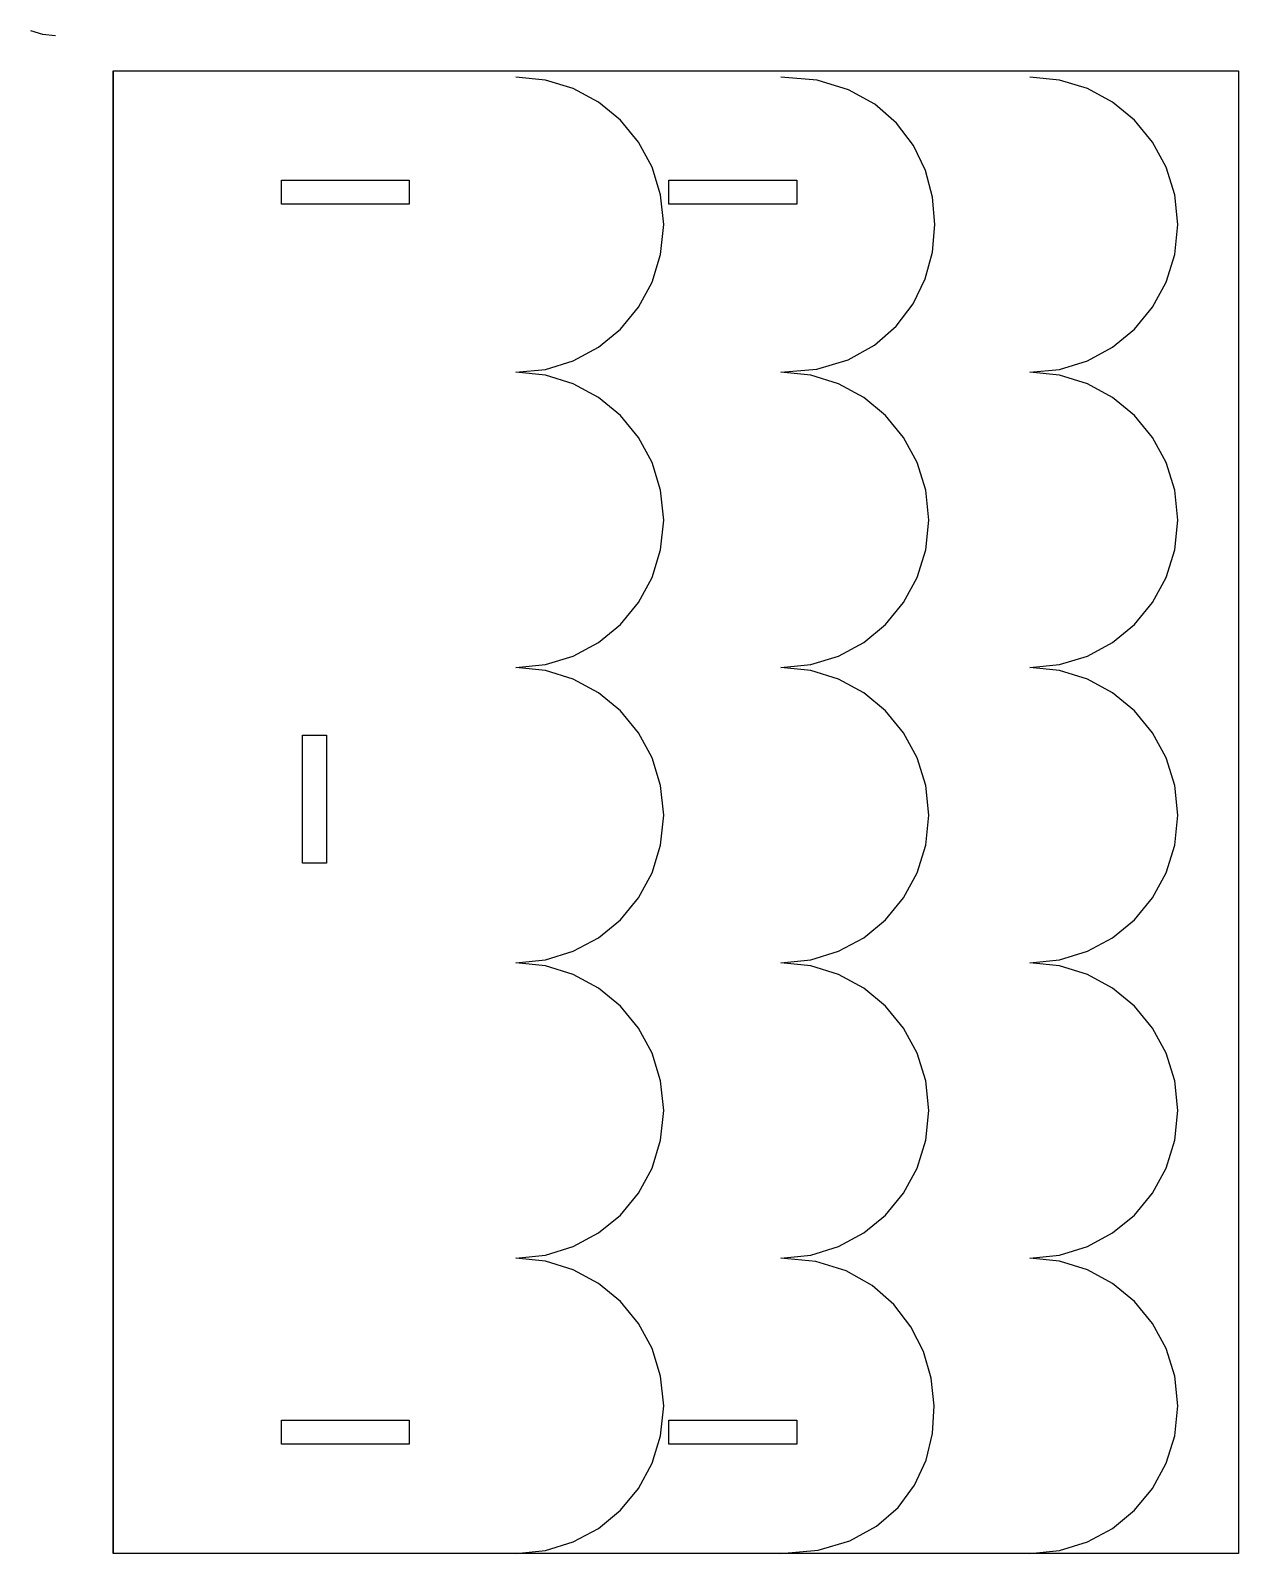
# Model space of a CAD drawing. Header units: centimetres. Extents: x 14.1 to 29.2, y 21.6 to 40.7.
import ezdxf

# ---------------------------------------------------------------- set-up
doc = ezdxf.new("R2010")
doc.units = ezdxf.units.CM
doc.header["$MEASUREMENT"] = 0
doc.layers.add('house_laserCut_Pinslot v1_Layer 1', color=7, linetype='Continuous')

msp = doc.modelspace()

# ---------------------------------------------------------------- linework, layer by layer
at = {"layer": 'house_laserCut_Pinslot v1_Layer 1'}
for p, q in [((14.129, 40.668), (14.28, 40.621)), ((14.28, 40.621), (14.441, 40.605)), ((15.164, 21.603), (15.164, 40.163)), ((15.164, 40.163), (15.164, 21.603)), ((15.164, 40.163), (29.244, 40.163)), ((20.574, 40.047), (20.201, 40.085)), ((20.921, 39.94), (20.574, 40.047)), ((23.971, 40.044), (23.519, 40.085)), ((24.363, 39.926), (23.971, 40.044)), ((27.006, 40.047), (26.633, 40.085)), ((27.354, 39.94), (27.006, 40.047)), ((29.244, 40.163), (29.244, 21.603)), ((21.236, 39.769), (20.921, 39.94)), ((24.694, 39.744), (24.363, 39.926)), ((27.668, 39.769), (27.354, 39.94)), ((21.51, 39.544), (21.236, 39.769)), ((24.965, 39.507), (24.694, 39.744)), ((27.943, 39.544), (27.668, 39.769)), ((21.736, 39.27), (21.51, 39.544)), ((25.176, 39.228), (24.965, 39.507)), ((28.169, 39.27), (27.943, 39.544)), ((21.907, 38.956), (21.736, 39.27)), ((25.326, 38.915), (25.176, 39.228)), ((28.339, 38.956), (28.169, 39.27)), ((22.014, 38.609, 1.027), (21.907, 38.956, 1.027)), ((25.415, 38.582), (25.326, 38.915)), ((28.447, 38.609), (28.339, 38.956)), ((17.268, 38.493, 1.027), (17.268, 38.793, 1.027)), ((17.268, 38.793, 1.027), (18.868, 38.793, 1.027)), ((18.868, 38.793, 1.027), (18.868, 38.493, 1.027)), ((22.116, 38.493, 1.027), (22.116, 38.793, 1.027)), ((22.116, 38.793, 1.027), (23.716, 38.793, 1.027)), ((23.716, 38.793, 1.027), (23.716, 38.493, 1.027)), ((22.052, 38.237, 1.027), (22.014, 38.609, 1.027)), ((25.445, 38.237), (25.415, 38.582)), ((28.485, 38.237), (28.447, 38.609)), ((18.868, 38.493, 1.027), (17.268, 38.493, 1.027)), ((23.716, 38.493, 1.027), (22.116, 38.493, 1.027)), ((22.014, 37.864), (22.052, 38.237)), ((25.415, 37.892), (25.445, 38.237)), ((28.447, 37.864), (28.485, 38.237)), ((21.907, 37.517), (22.014, 37.864)), ((25.324, 37.558), (25.415, 37.892)), ((28.339, 37.517), (28.447, 37.864)), ((21.736, 37.203), (21.907, 37.517)), ((25.173, 37.246), (25.324, 37.558)), ((28.169, 37.203), (28.339, 37.517)), ((21.51, 36.93), (21.736, 37.203)), ((24.962, 36.966), (25.173, 37.246)), ((27.943, 36.93), (28.169, 37.203)), ((21.236, 36.704), (21.51, 36.93)), ((24.691, 36.73), (24.962, 36.966)), ((27.668, 36.704), (27.943, 36.93)), ((20.921, 36.534), (21.236, 36.704)), ((24.36, 36.547), (24.691, 36.73)), ((27.354, 36.534), (27.668, 36.704)), ((20.201, 36.389), (20.574, 36.426)), ((20.574, 36.426), (20.921, 36.534)), ((23.519, 36.389), (23.97, 36.43)), ((23.97, 36.43), (24.36, 36.547)), ((26.633, 36.389), (27.006, 36.426)), ((27.006, 36.426), (27.354, 36.534)), ((20.574, 36.351), (20.201, 36.389)), ((20.921, 36.243), (20.574, 36.351)), ((21.236, 36.073), (20.921, 36.243)), ((23.892, 36.351), (23.519, 36.389)), ((24.24, 36.243), (23.892, 36.351)), ((24.554, 36.073), (24.24, 36.243)), ((27.006, 36.351), (26.633, 36.389)), ((27.354, 36.243), (27.006, 36.351)), ((27.668, 36.073), (27.354, 36.243)), ((21.51, 35.847), (21.236, 36.073)), ((24.828, 35.847), (24.554, 36.073)), ((27.943, 35.847), (27.668, 36.073)), ((21.736, 35.574), (21.51, 35.847)), ((25.054, 35.574), (24.828, 35.847)), ((28.169, 35.574), (27.943, 35.847)), ((21.907, 35.26), (21.736, 35.574)), ((25.225, 35.26), (25.054, 35.574)), ((28.339, 35.26), (28.169, 35.574)), ((22.014, 34.913), (21.907, 35.26)), ((25.333, 34.913), (25.225, 35.26)), ((28.447, 34.913), (28.339, 35.26)), ((22.052, 34.54), (22.014, 34.913)), ((25.371, 34.54), (25.333, 34.913)), ((28.485, 34.54), (28.447, 34.913)), ((22.014, 34.168), (22.052, 34.54)), ((25.333, 34.168), (25.371, 34.54)), ((28.447, 34.168), (28.485, 34.54)), ((21.907, 33.821), (22.014, 34.168)), ((25.225, 33.821), (25.333, 34.168)), ((28.339, 33.821), (28.447, 34.168)), ((21.736, 33.507), (21.907, 33.821)), ((25.054, 33.507), (25.225, 33.821)), ((28.169, 33.507), (28.339, 33.821)), ((21.51, 33.233), (21.736, 33.507)), ((24.828, 33.233), (25.054, 33.507)), ((27.943, 33.233), (28.169, 33.507)), ((21.236, 33.008), (21.51, 33.233)), ((24.554, 33.008), (24.828, 33.233)), ((27.668, 33.008), (27.943, 33.233)), ((20.921, 32.837), (21.236, 33.008)), ((24.24, 32.837), (24.554, 33.008)), ((27.354, 32.837), (27.668, 33.008)), ((20.574, 32.73), (20.921, 32.837)), ((23.892, 32.73), (24.24, 32.837)), ((27.006, 32.73), (27.354, 32.837)), ((20.201, 32.692), (20.574, 32.73)), ((20.574, 32.655), (20.201, 32.692)), ((20.921, 32.547), (20.574, 32.655)), ((23.519, 32.692), (23.892, 32.73)), ((23.892, 32.655), (23.519, 32.692)), ((24.24, 32.547), (23.892, 32.655)), ((26.633, 32.692), (27.006, 32.73)), ((27.006, 32.655), (26.633, 32.692)), ((27.354, 32.547), (27.006, 32.655)), ((21.236, 32.376), (20.921, 32.547)), ((24.554, 32.376), (24.24, 32.547)), ((27.668, 32.376), (27.354, 32.547)), ((21.51, 32.151), (21.236, 32.376)), ((24.828, 32.151), (24.554, 32.376)), ((27.943, 32.151), (27.668, 32.376)), ((21.736, 31.877), (21.51, 32.151)), ((25.054, 31.877), (24.828, 32.151)), ((28.169, 31.877), (27.943, 32.151)), ((17.533, 30.246, 1.027), (17.533, 31.846, 1.027)), ((17.533, 31.846, 1.027), (17.833, 31.846, 1.027)), ((17.833, 31.846, 1.027), (17.833, 30.246, 1.027)), ((21.907, 31.563), (21.736, 31.877)), ((25.225, 31.563), (25.054, 31.877)), ((28.339, 31.563), (28.169, 31.877)), ((22.014, 31.216), (21.907, 31.563)), ((25.333, 31.216), (25.225, 31.563)), ((28.447, 31.216), (28.339, 31.563)), ((22.052, 30.844), (22.014, 31.216)), ((25.371, 30.844), (25.333, 31.216)), ((28.485, 30.844), (28.447, 31.216)), ((22.014, 30.471), (22.052, 30.844)), ((25.333, 30.471), (25.371, 30.844)), ((28.447, 30.471), (28.485, 30.844)), ((21.907, 30.124), (22.014, 30.471)), ((25.225, 30.125), (25.333, 30.471)), ((28.339, 30.124), (28.447, 30.471)), ((17.833, 30.246, 1.027), (17.533, 30.246, 1.027)), ((21.736, 29.811), (21.907, 30.124)), ((25.054, 29.811), (25.225, 30.125)), ((28.169, 29.811), (28.339, 30.124)), ((21.51, 29.537), (21.736, 29.811)), ((24.828, 29.537), (25.054, 29.811)), ((27.943, 29.537), (28.169, 29.811)), ((21.236, 29.311), (21.51, 29.537)), ((24.554, 29.311), (24.828, 29.537)), ((27.668, 29.311), (27.943, 29.537)), ((20.921, 29.141), (21.236, 29.311)), ((24.24, 29.141), (24.554, 29.311)), ((27.354, 29.141), (27.668, 29.311)), ((20.201, 28.996), (20.574, 29.033)), ((20.574, 28.958), (20.201, 28.996)), ((20.574, 29.033), (20.921, 29.141)), ((23.519, 28.996), (23.892, 29.033)), ((23.892, 28.958), (23.519, 28.996)), ((23.892, 29.033), (24.24, 29.141)), ((26.633, 28.996), (27.006, 29.033)), ((27.006, 28.958), (26.633, 28.996)), ((27.006, 29.033), (27.354, 29.141)), ((20.921, 28.85), (20.574, 28.958)), ((21.236, 28.68), (20.921, 28.85)), ((24.24, 28.85), (23.892, 28.958)), ((24.554, 28.68), (24.24, 28.85)), ((27.354, 28.85), (27.006, 28.958)), ((27.668, 28.68), (27.354, 28.85)), ((21.51, 28.454), (21.236, 28.68)), ((24.828, 28.454), (24.554, 28.68)), ((27.943, 28.454), (27.668, 28.68)), ((21.736, 28.181), (21.51, 28.454)), ((25.054, 28.181), (24.828, 28.454)), ((28.169, 28.181), (27.943, 28.454)), ((21.907, 27.867), (21.736, 28.181)), ((25.225, 27.867), (25.054, 28.181)), ((28.339, 27.867), (28.169, 28.181)), ((22.014, 27.52), (21.907, 27.867)), ((25.333, 27.52), (25.225, 27.867)), ((28.447, 27.52), (28.339, 27.867)), ((22.052, 27.147), (22.014, 27.52)), ((25.371, 27.147), (25.333, 27.52)), ((28.485, 27.147), (28.447, 27.52)), ((22.014, 26.775), (22.052, 27.147)), ((25.333, 26.775), (25.371, 27.147)), ((28.447, 26.775), (28.485, 27.147)), ((21.907, 26.428), (22.014, 26.775)), ((25.225, 26.428), (25.333, 26.775)), ((28.339, 26.428), (28.447, 26.775)), ((21.736, 26.114), (21.907, 26.428)), ((25.054, 26.114), (25.225, 26.428)), ((28.169, 26.114), (28.339, 26.428)), ((21.51, 25.84), (21.736, 26.114)), ((24.828, 25.84), (25.054, 26.114)), ((27.943, 25.84), (28.169, 26.114)), ((21.236, 25.615), (21.51, 25.84)), ((24.554, 25.615), (24.828, 25.84)), ((27.668, 25.615), (27.943, 25.84)), ((20.921, 25.444), (21.236, 25.615)), ((24.24, 25.444), (24.554, 25.615)), ((27.354, 25.444), (27.668, 25.615)), ((20.574, 25.337), (20.921, 25.444)), ((23.892, 25.337), (24.24, 25.444)), ((27.006, 25.337), (27.354, 25.444)), ((20.201, 25.299), (20.574, 25.337)), ((20.574, 25.262), (20.201, 25.299)), ((20.921, 25.154), (20.574, 25.262)), ((23.519, 25.299), (23.892, 25.337)), ((23.954, 25.258), (23.519, 25.299)), ((24.335, 25.14), (23.954, 25.258)), ((26.633, 25.299), (27.006, 25.337)), ((27.006, 25.262), (26.633, 25.299)), ((27.354, 25.154), (27.006, 25.262)), ((21.236, 24.983), (20.921, 25.154)), ((21.51, 24.758), (21.236, 24.983)), ((24.661, 24.958), (24.335, 25.14)), ((27.668, 24.983), (27.354, 25.154)), ((27.943, 24.758), (27.668, 24.983)), ((24.932, 24.722), (24.661, 24.958)), ((21.736, 24.484), (21.51, 24.758)), ((25.145, 24.442), (24.932, 24.722)), ((28.169, 24.484), (27.943, 24.758)), ((21.907, 24.17), (21.736, 24.484)), ((25.301, 24.13), (25.145, 24.442)), ((28.339, 24.17), (28.169, 24.484)), ((22.014, 23.823), (21.907, 24.17)), ((25.399, 23.796), (25.301, 24.13)), ((28.447, 23.823), (28.339, 24.17)), ((22.052, 23.451), (22.014, 23.823)), ((25.438, 23.451), (25.399, 23.796)), ((28.485, 23.451), (28.447, 23.823)), ((22.014, 23.078), (22.052, 23.451)), ((25.417, 23.106), (25.438, 23.451)), ((28.447, 23.078), (28.485, 23.451)), ((17.268, 23.273), (18.868, 23.273)), ((17.268, 22.973), (17.268, 23.273)), ((18.868, 23.273), (18.868, 22.973)), ((22.116, 22.973), (22.116, 23.273)), ((22.116, 23.273), (23.716, 23.273)), ((23.716, 23.273), (23.716, 22.973)), ((21.907, 22.732), (22.014, 23.078)), ((25.334, 22.772), (25.417, 23.106)), ((28.339, 22.732), (28.447, 23.078)), ((18.868, 22.973), (17.268, 22.973)), ((23.716, 22.973), (22.116, 22.973)), ((21.736, 22.418), (21.907, 22.732)), ((25.191, 22.46), (25.334, 22.772)), ((28.169, 22.418), (28.339, 22.732)), ((21.51, 22.144), (21.736, 22.418)), ((24.985, 22.18), (25.191, 22.46)), ((27.943, 22.144), (28.169, 22.418)), ((21.236, 21.918), (21.51, 22.144)), ((24.715, 21.944), (24.985, 22.18)), ((27.668, 21.918), (27.943, 22.144)), ((24.382, 21.761), (24.715, 21.944)), ((20.574, 21.64), (20.921, 21.748)), ((20.921, 21.748), (21.236, 21.918)), ((23.983, 21.644), (24.382, 21.761)), ((27.006, 21.64), (27.354, 21.748)), ((27.354, 21.748), (27.668, 21.918)), ((29.244, 21.603), (15.164, 21.603)), ((20.201, 21.603), (20.574, 21.64)), ((23.519, 21.603), (23.983, 21.644)), ((26.633, 21.603), (27.006, 21.64))]:
    msp.add_line(p, q, dxfattribs=at)

doc.saveas('drawing.dxf')
